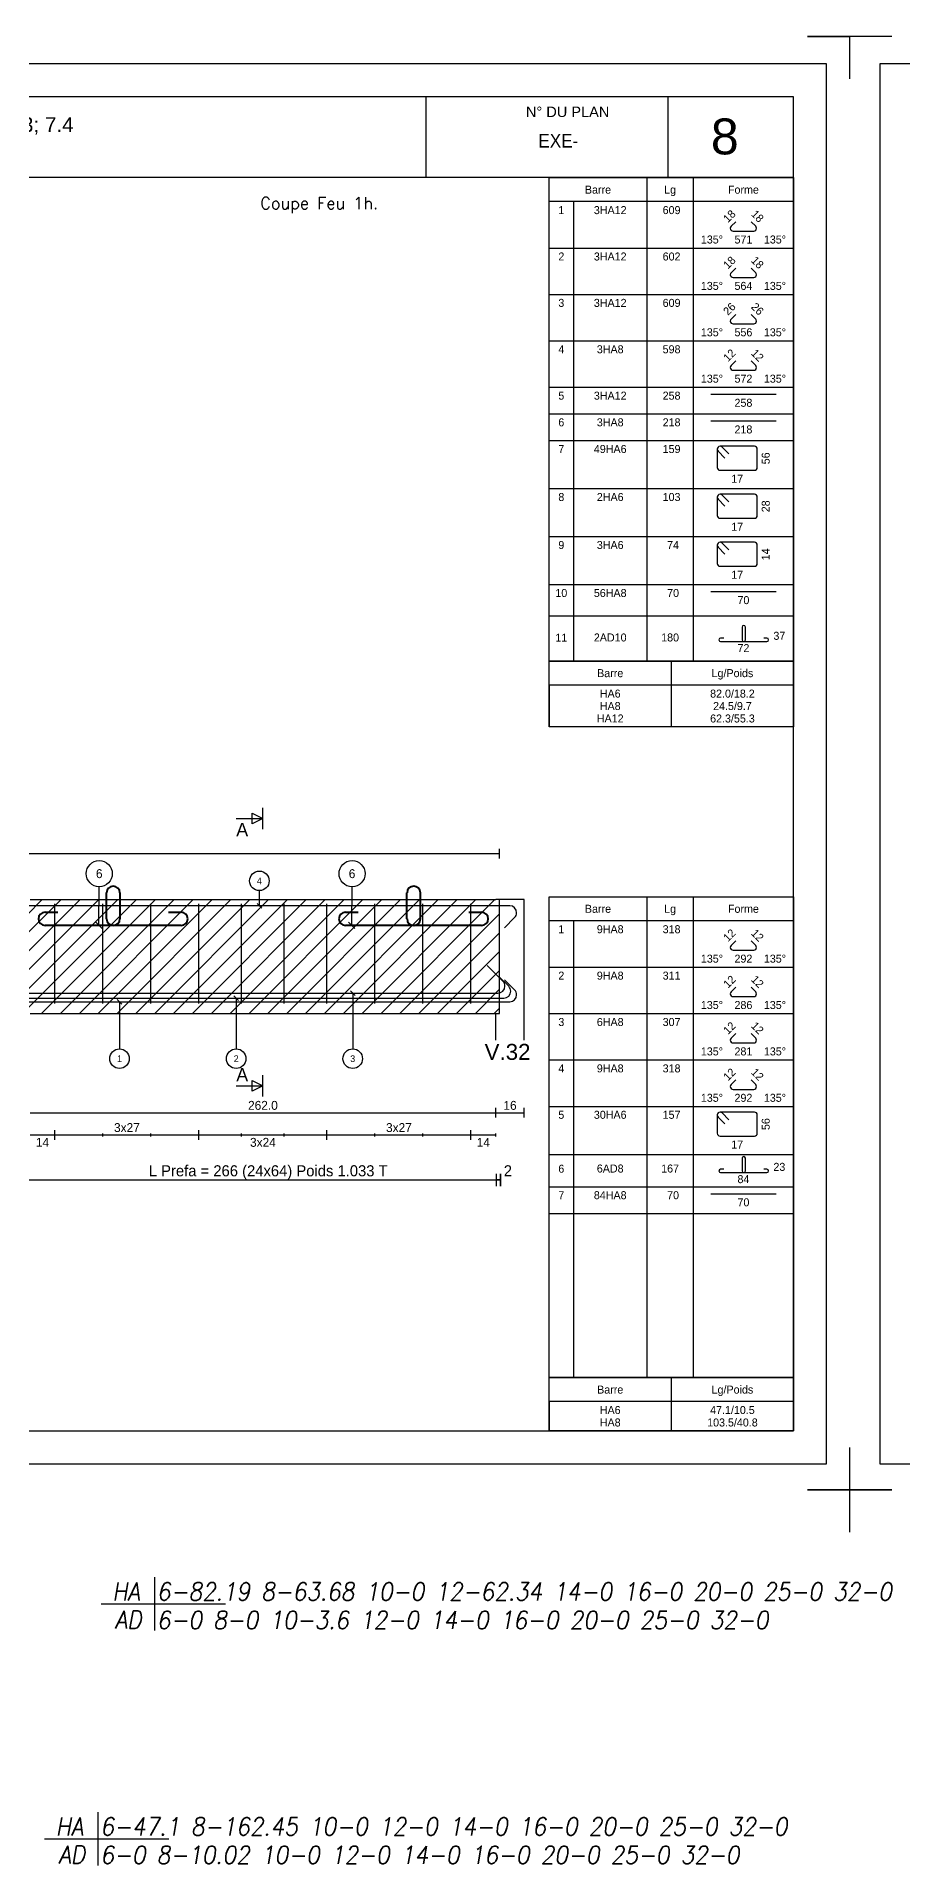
# Model space of a CAD drawing. Extents: x -12912 to 27386, y 1818 to 8189.
# Drawn here: x -2859 to -2372, y 2958 to 3986 of the extents above; entities that cross this region are included whole.
import ezdxf
from ezdxf.enums import TextEntityAlignment as Align

# ---------------------------------------------------------------- set-up
doc = ezdxf.new("R2010")
doc.units = 0
doc.header["$MEASUREMENT"] = 0
doc.linetypes.add('CONTINUE', pattern=[0])
doc.layers.get('0').update_dxf_attribs({"linetype": 'CONTINUOUS'})
for name, color, linetype in [('1', 7, 'CONTINUOUS'), ('104', 7, 'CONTINUOUS'), ('173', 7, 'CONTINUOUS'), ('5', 7, 'CONTINUOUS'), ('6', 7, 'CONTINUOUS'), ('7', 7, 'CONTINUOUS'), ('GO-CARTOUCHE', 7, 'CONTINUOUS'), ('GO-TEXTE', 9, 'CONTINUOUS'), ('PYC-HACHURE', 7, 'CONTINUOUS'), ('RDC COFFRAGE', 7, 'CONTINUOUS'), ('STR_TXT', 102, 'CONTINUOUS')]:
    doc.layers.add(name, color=color, linetype=linetype)
doc.layers.add('PYC- HACHURES', color=7, linetype='CONTINUOUS', lineweight=18)
doc.styles.add('ARIAL', font='ARIAL.TTF')
doc.styles.add('schéma', font='simplex.shx')
doc.styles.add('Tableau', font='romans.shx', dxfattribs={"width": 0.9, "oblique": 10})
doc.styles.add('TEXTEBA', font='ARIAL.TTF')

# ---------------------------------------------------------------- blocks, each defined once
blk = doc.blocks.new('A$C25E25F4E')
at = {"layer": 'RDC COFFRAGE', "color": 5, "linetype": 'CONTINUE', "lineweight": 40, "ltscale": 0.01}
for points in [[(52.3, 22.1), (52.3, 22.1)], [(48.5, 3.7), (48.5, 18.3)], [(56, 18.3), (56, 3.7)], [(10.3, 3.7), (10.3, 3.7)], [(14, 7.5), (21.1, 7.5)], [(83.4, 7.5), (90.5, 7.5)], [(94.3, 3.7), (94.3, 3.7)], [(52.3, 0), (14, 0)], [(90.5, 0), (52.3, 0)]]:
    blk.add_lwpolyline(points, dxfattribs=at)
for centre, start, end in [((52.3, 18.3), 90, 180), ((52.3, 18.3), 0, 90), ((14, 3.7), 90, 180), ((14, 3.7), 180, 270), ((52.3, 3.7), 180, 270), ((52.3, 3.7), 270, 0), ((90.5, 3.7), 0, 90), ((90.5, 3.7), 270, 0)]:
    blk.add_arc(centre, 3.75, start, end, dxfattribs=at)
blk = doc.blocks.new('Smallsp')
at = {"layer": 'STR_TXT', "linetype": 'Continuous'}
for points in [[(0, 15), (0, -15)], [(-30, 0), (40, 0)]]:
    blk.add_lwpolyline(points, dxfattribs=at)
at = {"layer": 'STR_TXT', "linetype": 'Continuous', "style": 'Tableau', "oblique": 10, "width": 0.9}
for s, p in [('HA', (-23.6, 1.9)), ('AD', (-22.2, -13.9))]:
    blk.add_text(s, height=10, dxfattribs=at).set_placement(p)
for tag, p in [('SPAD', (1.4, 1.9)), ('SPHA', (1.4, -14.1))]:
    blk.add_attdef(tag, p, '', height=10, dxfattribs=at)

msp = doc.modelspace()

# ---------------------------------------------------------------- hatches: boundary and pattern name
at = {"layer": 'PYC- HACHURES', "lineweight": 15}
h = msp.add_hatch(dxfattribs=at)
h.set_pattern_fill('ANSI31', color=104, scale=60, style=0)
h.set_pattern_definition([(45, (2287.273, 9e-13), (-5.303301, 5.303301), [])])
h.paths.add_polyline_path([(-2599.027, 3500.979), (-2601.027, 3500.979), (-2863.026, 3500.979), (-2865.026, 3500.979), (-2865.026, 3436.979), (-2863.026, 3436.979), (-2601.027, 3436.979), (-2599.027, 3436.979)])

# ---------------------------------------------------------------- linework, layer by layer
for p, q in [((-2425.797, 3986.389), (-2401.99, 3986.389)), ((-2401.99, 3986.389), (-2425.797, 3986.389)), ((-2425.797, 3986.389), (-2401.99, 3986.389)), ((-2401.99, 3986.389), (-2425.797, 3986.389)), ((-2425.797, 3986.389), (-2401.99, 3986.389)), ((-2425.797, 3986.389), (-2401.99, 3986.389)), ((-2401.99, 3986.389), (-2425.797, 3986.389)), ((-2425.797, 3986.389), (-2401.99, 3986.389)), ((-2401.99, 3986.389), (-2425.797, 3986.389)), ((-2425.797, 3986.389), (-2401.99, 3986.389)), ((-2425.797, 3986.389), (-2401.99, 3986.389)), ((-2401.99, 3986.389), (-2425.797, 3986.389)), ((-2425.797, 3986.389), (-2401.99, 3986.389)), ((-2401.99, 3986.389), (-2425.797, 3986.389)), ((-2425.797, 3986.389), (-2401.99, 3986.389)), ((-2425.797, 3986.389), (-2401.99, 3986.389)), ((-2401.99, 3986.389), (-2425.797, 3986.389)), ((-2425.797, 3986.389), (-2401.99, 3986.389)), ((-2401.99, 3986.389), (-2425.797, 3986.389)), ((-2425.797, 3986.389), (-2401.99, 3986.389)), ((-2425.797, 3986.389), (-2401.99, 3986.389)), ((-2401.99, 3986.389), (-2425.797, 3986.389)), ((-2425.797, 3986.389), (-2401.99, 3986.389)), ((-2401.99, 3986.389), (-2425.797, 3986.389)), ((-2425.797, 3986.389), (-2401.99, 3986.389)), ((-2425.797, 3986.389), (-2401.99, 3986.389)), ((-2401.99, 3986.389), (-2425.797, 3986.389)), ((-2425.797, 3986.389), (-2401.99, 3986.389)), ((-2401.99, 3986.389), (-2425.797, 3986.389)), ((-2425.797, 3986.389), (-2401.99, 3986.389)), ((-2425.797, 3986.389), (-2401.99, 3986.389)), ((-2401.99, 3986.389), (-2401.99, 3962.582)), ((-2401.99, 3986.389), (-2401.99, 3962.582)), ((-2401.99, 3986.389), (-2401.99, 3962.582)), ((-2401.99, 3986.389), (-2401.99, 3962.582)), ((-2401.99, 3986.389), (-2401.99, 3962.582)), ((-2401.99, 3986.389), (-2401.99, 3962.582)), ((-2401.99, 3986.389), (-2401.99, 3962.582)), ((-2401.99, 3986.389), (-2401.99, 3962.582)), ((-2401.99, 3986.389), (-2401.99, 3962.582)), ((-2401.99, 3986.389), (-2401.99, 3962.582)), ((-2378.183, 3986.389), (-2401.99, 3986.389)), ((-2401.99, 3986.389), (-2401.99, 3962.582)), ((-2401.99, 3192.696), (-2401.99, 3168.889)), ((-2401.99, 3192.696), (-2401.99, 3168.889)), ((-2401.99, 3192.696), (-2401.99, 3168.889)), ((-2425.797, 3168.889), (-2401.99, 3168.889)), ((-2401.99, 3168.889), (-2425.797, 3168.889)), ((-2425.797, 3168.889), (-2401.99, 3168.889)), ((-2401.99, 3168.889), (-2425.797, 3168.889)), ((-2425.797, 3168.889), (-2401.99, 3168.889)), ((-2425.797, 3168.889), (-2401.99, 3168.889)), ((-2401.99, 3168.889), (-2425.797, 3168.889)), ((-2425.797, 3168.889), (-2401.99, 3168.889)), ((-2401.99, 3168.889), (-2425.797, 3168.889)), ((-2425.797, 3168.889), (-2401.99, 3168.889)), ((-2425.797, 3168.889), (-2401.99, 3168.889)), ((-2401.99, 3168.889), (-2425.797, 3168.889)), ((-2425.797, 3168.889), (-2401.99, 3168.889)), ((-2401.99, 3168.889), (-2425.797, 3168.889)), ((-2425.797, 3168.889), (-2401.99, 3168.889)), ((-2425.797, 3168.889), (-2401.99, 3168.889)), ((-2401.99, 3168.889), (-2425.797, 3168.889)), ((-2425.797, 3168.889), (-2401.99, 3168.889)), ((-2401.99, 3168.889), (-2425.797, 3168.889)), ((-2425.797, 3168.889), (-2401.99, 3168.889)), ((-2425.797, 3168.889), (-2401.99, 3168.889)), ((-2401.99, 3168.889), (-2425.797, 3168.889)), ((-2425.797, 3168.889), (-2401.99, 3168.889)), ((-2401.99, 3168.889), (-2425.797, 3168.889)), ((-2425.797, 3168.889), (-2401.99, 3168.889)), ((-2425.797, 3168.889), (-2401.99, 3168.889)), ((-2401.99, 3168.889), (-2425.797, 3168.889)), ((-2425.797, 3168.889), (-2401.99, 3168.889)), ((-2401.99, 3168.889), (-2425.797, 3168.889)), ((-2425.797, 3168.889), (-2401.99, 3168.889)), ((-2425.797, 3168.889), (-2401.99, 3168.889)), ((-2401.99, 3168.889), (-2401.99, 3145.082)), ((-2401.99, 3168.889), (-2401.99, 3145.082)), ((-2378.183, 3168.889), (-2401.99, 3168.889)), ((-2401.99, 3168.889), (-2378.183, 3168.889)), ((-2378.183, 3168.889), (-2401.99, 3168.889)), ((-2401.99, 3168.889), (-2378.183, 3168.889)), ((-2378.183, 3168.889), (-2401.99, 3168.889)), ((-2378.183, 3168.889), (-2401.99, 3168.889)), ((-2401.99, 3168.889), (-2378.183, 3168.889)), ((-2378.183, 3168.889), (-2401.99, 3168.889)), ((-2401.99, 3168.889), (-2378.183, 3168.889)), ((-2378.183, 3168.889), (-2401.99, 3168.889)), ((-2378.183, 3168.889), (-2401.99, 3168.889)), ((-2401.99, 3168.889), (-2378.183, 3168.889)), ((-2378.183, 3168.889), (-2401.99, 3168.889)), ((-2401.99, 3168.889), (-2378.183, 3168.889)), ((-2378.183, 3168.889), (-2401.99, 3168.889)), ((-2378.183, 3168.889), (-2401.99, 3168.889)), ((-2401.99, 3168.889), (-2378.183, 3168.889)), ((-2378.183, 3168.889), (-2401.99, 3168.889)), ((-2401.99, 3168.889), (-2378.183, 3168.889)), ((-2378.183, 3168.889), (-2401.99, 3168.889)), ((-2378.183, 3168.889), (-2401.99, 3168.889)), ((-2401.99, 3168.889), (-2401.99, 3145.082)), ((-2401.99, 3168.889), (-2378.183, 3168.889)), ((-2378.183, 3168.889), (-2401.99, 3168.889)), ((-2401.99, 3168.889), (-2378.183, 3168.889)), ((-2378.183, 3168.889), (-2401.99, 3168.889)), ((-2378.183, 3168.889), (-2401.99, 3168.889)), ((-2401.99, 3168.889), (-2401.99, 3145.082)), ((-2401.99, 3168.889), (-2378.183, 3168.889)), ((-2378.183, 3168.889), (-2401.99, 3168.889)), ((-2401.99, 3168.889), (-2378.183, 3168.889)), ((-2378.183, 3168.889), (-2401.99, 3168.889)), ((-2378.183, 3168.889), (-2401.99, 3168.889)), ((-2401.99, 3168.889), (-2401.99, 3145.082)), ((-2401.99, 3168.889), (-2401.99, 3145.082)), ((-2401.99, 3168.889), (-2401.99, 3145.082)), ((-2401.99, 3168.889), (-2401.99, 3145.082)), ((-2401.99, 3168.889), (-2401.99, 3145.082)), ((-2401.99, 3168.889), (-2401.99, 3145.082)), ((-2378.183, 3168.889), (-2401.99, 3168.889))]:
    msp.add_line(p, q)
at = {"layer": '1', "color": 1}
for points in [[(-2597.069, 3455.037), (-2605.903, 3463.87)], [(-2593.769, 3452.187), (-2599.426, 3457.843)], [(-2868.23, 3448.379), (-2599.827, 3448.379)], [(-2590.469, 3450.137), (-2596.126, 3455.793)], [(-2595.927, 3452.279), (-2595.927, 3452.279)], [(-2592.627, 3449.429), (-2592.627, 3449.429)], [(-2589.327, 3447.379), (-2589.327, 3447.379)], [(-2874.83, 3443.479), (-2593.227, 3443.479)], [(-2871.53, 3445.529), (-2596.527, 3445.529)]]:
    msp.add_lwpolyline(points, dxfattribs=at)
for centre, start, end in [((-2599.827, 3452.279), 270, 0), ((-2599.827, 3452.279), 0, 45), ((-2596.527, 3449.429), 270, 0), ((-2596.527, 3449.429), 0, 45), ((-2593.227, 3447.379), 270, 0), ((-2593.227, 3447.379), 0, 45)]:
    msp.add_arc(centre, 3.9, start, end, dxfattribs=at)
at = {"layer": '104', "color": 104}
for points in [[(-2732.026, 3546.574), (-2738.026, 3543.574), (-2738.026, 3549.574), (-2732.026, 3546.574)], [(-2732.026, 3396.229), (-2738.026, 3393.229), (-2738.026, 3399.229), (-2732.026, 3396.229)]]:
    msp.add_lwpolyline(points, close=True, dxfattribs=at)
for points in [[(-2732.026, 3540.574), (-2732.026, 3552.574)], [(-2747.026, 3546.574), (-2732.026, 3546.574)], [(-2747.026, 3396.229), (-2732.026, 3396.229)], [(-2732.026, 3390.229), (-2732.026, 3402.229)]]:
    msp.add_lwpolyline(points, dxfattribs=at)
at = {"layer": '173', "color": 173}
for points in [[(-2571.056, 3907.03), (-2433.556, 3907.03), (-2433.556, 3635.077), (-2571.056, 3635.077), (-2571.056, 3907.03)], [(-2571.056, 3635.077), (-2433.556, 3635.077), (-2433.556, 3598.077), (-2571.056, 3598.077), (-2571.056, 3635.077)], [(-2571.056, 3502.535), (-2433.556, 3502.535), (-2433.556, 3232.094), (-2571.056, 3232.094), (-2571.056, 3502.535)], [(-2571.056, 3232.094), (-2433.556, 3232.094), (-2433.556, 3202.094), (-2571.056, 3202.094), (-2571.056, 3232.094)]]:
    msp.add_lwpolyline(points, close=True, dxfattribs=at)
for points in [[(-2516.056, 3907.03), (-2516.056, 3635.077)], [(-2489.931, 3907.03), (-2489.931, 3635.077)], [(-2433.556, 3598.077), (-2433.556, 3907.03)], [(-2433.556, 3893.53), (-2571.056, 3893.53)], [(-2557.306, 3893.53), (-2557.306, 3635.077)], [(-2469.119, 3878.556), (-2469.119, 3878.556)], [(-2466.053, 3882.271), (-2468.66, 3879.663)], [(-2454.827, 3879.663), (-2457.435, 3882.271)], [(-2454.369, 3878.556), (-2454.369, 3878.556)], [(-2467.553, 3876.991), (-2455.934, 3876.991)], [(-2571.056, 3867.438), (-2433.556, 3867.438)], [(-2469.119, 3852.464), (-2469.119, 3852.464)], [(-2466.053, 3856.179), (-2468.66, 3853.571)], [(-2467.553, 3850.899), (-2455.934, 3850.899)], [(-2454.827, 3853.571), (-2457.435, 3856.179)], [(-2454.369, 3852.464), (-2454.369, 3852.464)], [(-2571.056, 3841.346), (-2433.556, 3841.346)], [(-2466.053, 3830.086), (-2468.66, 3827.479)], [(-2454.827, 3827.479), (-2457.435, 3830.086)], [(-2469.119, 3826.372), (-2469.119, 3826.372)], [(-2467.553, 3824.806), (-2455.934, 3824.806)], [(-2454.369, 3826.372), (-2454.369, 3826.372)], [(-2571.056, 3815.253), (-2433.556, 3815.253)], [(-2469.119, 3800.28), (-2469.119, 3800.28)], [(-2466.053, 3803.994), (-2468.66, 3801.387)], [(-2467.553, 3798.714), (-2455.934, 3798.714)], [(-2454.827, 3801.387), (-2457.435, 3803.994)], [(-2454.369, 3800.28), (-2454.369, 3800.28)], [(-2571.056, 3789.161), (-2433.556, 3789.161)], [(-2480.065, 3785.161), (-2443.422, 3785.161)], [(-2571.056, 3774.161), (-2433.556, 3774.161)], [(-2480.065, 3770.161), (-2443.422, 3770.161)], [(-2571.056, 3759.161), (-2433.556, 3759.161)], [(-2474.899, 3755.911), (-2474.899, 3755.911)], [(-2455.589, 3755.911), (-2474.899, 3755.911)], [(-2469.935, 3751.618), (-2473.753, 3755.436)], [(-2476.519, 3754.291), (-2476.519, 3744.031)], [(-2476.519, 3754.291), (-2476.519, 3754.291)], [(-2476.044, 3753.145), (-2472.226, 3749.327)], [(-2453.969, 3744.031), (-2453.969, 3754.291)], [(-2474.899, 3742.411), (-2455.589, 3742.411)], [(-2571.056, 3732.161), (-2433.556, 3732.161)], [(-2476.519, 3727.291), (-2476.519, 3717.031)], [(-2476.519, 3727.291), (-2476.519, 3727.291)], [(-2476.044, 3726.145), (-2472.226, 3722.327)], [(-2474.899, 3728.911), (-2474.899, 3728.911)], [(-2455.589, 3728.911), (-2474.899, 3728.911)], [(-2469.935, 3724.618), (-2473.753, 3728.436)], [(-2453.969, 3717.031), (-2453.969, 3727.291)], [(-2474.899, 3715.411), (-2455.589, 3715.411)], [(-2571.056, 3705.161), (-2433.556, 3705.161)], [(-2476.519, 3700.291), (-2476.519, 3690.031)], [(-2476.519, 3700.291), (-2476.519, 3700.291)], [(-2476.044, 3699.145), (-2472.226, 3695.327)], [(-2474.899, 3701.911), (-2474.899, 3701.911)], [(-2455.589, 3701.911), (-2474.899, 3701.911)], [(-2469.935, 3697.618), (-2473.753, 3701.436)], [(-2453.969, 3690.031), (-2453.969, 3700.291)], [(-2474.899, 3688.411), (-2455.589, 3688.411)], [(-2571.056, 3678.161), (-2433.556, 3678.161)], [(-2480.065, 3674.161), (-2443.422, 3674.161)], [(-2571.056, 3660.649), (-2433.556, 3660.649)], [(-2462.504, 3654.203), (-2462.504, 3647.064)], [(-2460.63, 3647.064), (-2460.63, 3654.203)], [(-2475.567, 3647.064), (-2475.567, 3647.064)], [(-2472.858, 3648.001), (-2474.63, 3648.001)], [(-2474.63, 3646.127), (-2461.567, 3646.127)], [(-2461.567, 3646.127), (-2448.504, 3646.127)], [(-2448.504, 3648.001), (-2450.276, 3648.001)], [(-2447.567, 3647.064), (-2447.567, 3647.064)], [(-2502.306, 3635.077), (-2502.306, 3598.077)], [(-2433.556, 3621.577), (-2571.056, 3621.577)], [(-2571.056, 3621.577), (-2571.056, 3598.077)], [(-2849.026, 3442.479), (-2849.026, 3498.479)], [(-2822.026, 3442.479), (-2822.026, 3498.479)], [(-2795.026, 3442.479), (-2795.026, 3498.479)], [(-2768.026, 3442.479), (-2768.026, 3498.479)], [(-2744.026, 3442.479), (-2744.026, 3498.479)], [(-2720.027, 3442.479), (-2720.027, 3498.479)], [(-2696.027, 3442.479), (-2696.027, 3498.479)], [(-2669.027, 3442.479), (-2669.027, 3498.479)], [(-2642.027, 3442.479), (-2642.027, 3498.479)], [(-2615.027, 3442.479), (-2615.027, 3498.479)], [(-2516.056, 3502.535), (-2516.056, 3232.094)], [(-2489.931, 3502.535), (-2489.931, 3232.094)], [(-2593.227, 3497.479), (-2874.83, 3497.479)], [(-2596.126, 3485.164), (-2590.469, 3490.821)], [(-2589.327, 3493.579), (-2589.327, 3493.579)], [(-2433.556, 3489.035), (-2571.056, 3489.035)], [(-2557.306, 3489.035), (-2557.306, 3232.094)], [(-2466.053, 3477.776), (-2468.66, 3475.169)], [(-2454.827, 3475.169), (-2457.435, 3477.776)], [(-2469.119, 3474.062), (-2469.119, 3474.062)], [(-2467.553, 3472.496), (-2455.934, 3472.496)], [(-2454.369, 3474.062), (-2454.369, 3474.062)], [(-2571.056, 3462.943), (-2433.556, 3462.943)], [(-2469.119, 3447.969), (-2469.119, 3447.969)], [(-2466.053, 3451.684), (-2468.66, 3449.076)], [(-2467.553, 3446.404), (-2455.934, 3446.404)], [(-2454.827, 3449.076), (-2457.435, 3451.684)], [(-2454.369, 3447.969), (-2454.369, 3447.969)], [(-2571.056, 3436.851), (-2433.556, 3436.851)], [(-2466.053, 3425.592), (-2468.66, 3422.984)], [(-2454.827, 3422.984), (-2457.435, 3425.592)], [(-2469.119, 3421.877), (-2469.119, 3421.877)], [(-2467.553, 3420.312), (-2455.934, 3420.312)], [(-2454.369, 3421.877), (-2454.369, 3421.877)], [(-2571.056, 3410.759), (-2433.556, 3410.759)], [(-2469.119, 3395.785), (-2469.119, 3395.785)], [(-2466.053, 3399.499), (-2468.66, 3396.892)], [(-2454.827, 3396.892), (-2457.435, 3399.499)], [(-2454.369, 3395.785), (-2454.369, 3395.785)], [(-2571.056, 3384.666), (-2433.556, 3384.666)], [(-2467.553, 3394.219), (-2455.934, 3394.219)], [(-2476.519, 3379.796), (-2476.519, 3369.536)], [(-2476.519, 3379.796), (-2476.519, 3379.796)], [(-2476.044, 3378.651), (-2472.226, 3374.832)], [(-2474.899, 3381.416), (-2474.899, 3381.416)], [(-2455.589, 3381.416), (-2474.899, 3381.416)], [(-2469.935, 3377.123), (-2473.753, 3380.942)], [(-2453.969, 3369.536), (-2453.969, 3379.796)], [(-2474.899, 3367.916), (-2455.589, 3367.916)], [(-2571.056, 3357.666), (-2433.556, 3357.666)], [(-2571.056, 3357.666), (-2433.556, 3357.666)], [(-2571.056, 3357.666), (-2433.556, 3357.666)], [(-2571.056, 3357.666), (-2433.556, 3357.666)], [(-2571.056, 3357.666), (-2433.556, 3357.666)], [(-2571.056, 3357.666), (-2433.556, 3357.666)], [(-2462.504, 3355.494), (-2462.504, 3348.355)], [(-2460.63, 3348.355), (-2460.63, 3355.494)], [(-2475.567, 3348.355), (-2475.567, 3348.355)], [(-2472.858, 3349.292), (-2474.63, 3349.292)], [(-2474.63, 3347.418), (-2461.567, 3347.418)], [(-2461.567, 3347.418), (-2448.504, 3347.418)], [(-2448.504, 3349.292), (-2450.276, 3349.292)], [(-2447.567, 3348.355), (-2447.567, 3348.355)], [(-2571.056, 3339.436), (-2433.556, 3339.436)], [(-2571.056, 3339.436), (-2433.556, 3339.436)], [(-2571.056, 3339.436), (-2433.556, 3339.436)], [(-2571.056, 3339.436), (-2433.556, 3339.436)], [(-2571.056, 3339.436), (-2433.556, 3339.436)], [(-2571.056, 3339.436), (-2433.556, 3339.436)], [(-2480.065, 3335.436), (-2443.422, 3335.436)], [(-2571.056, 3324.436), (-2433.556, 3324.436)], [(-2502.306, 3232.094), (-2502.306, 3202.094)], [(-2433.556, 3218.594), (-2571.056, 3218.594)], [(-2571.056, 3218.594), (-2571.056, 3202.094)]]:
    msp.add_lwpolyline(points, dxfattribs=at)
for centre, radius, start, end in [((-2467.553, 3878.556), 1.566, 135, 180), ((-2467.553, 3878.556), 1.566, 180, 270), ((-2455.934, 3878.556), 1.566, 270, 0), ((-2455.934, 3878.556), 1.566, 0, 45), ((-2467.553, 3852.464), 1.566, 135, 180), ((-2467.553, 3852.464), 1.566, 180, 270), ((-2455.934, 3852.464), 1.566, 270, 0), ((-2455.934, 3852.464), 1.566, 0, 45), ((-2467.553, 3826.372), 1.566, 135, 180), ((-2455.934, 3826.372), 1.566, 0, 45), ((-2467.553, 3826.372), 1.566, 180, 270), ((-2455.934, 3826.372), 1.566, 270, 0), ((-2467.553, 3800.28), 1.566, 135, 180), ((-2467.553, 3800.28), 1.566, 180, 270), ((-2455.934, 3800.28), 1.566, 270, 0), ((-2455.934, 3800.28), 1.566, 0, 45), ((-2474.899, 3754.291), 1.62, 90, 180), ((-2474.899, 3754.291), 1.62, 45, 90), ((-2455.589, 3754.291), 1.62, 0, 90), ((-2474.899, 3754.291), 1.62, 180, 225), ((-2474.899, 3744.031), 1.62, 180, 270), ((-2455.589, 3744.031), 1.62, 270, 0), ((-2474.899, 3727.291), 1.62, 90, 180), ((-2474.899, 3727.291), 1.62, 180, 225), ((-2474.899, 3727.291), 1.62, 45, 90), ((-2455.589, 3727.291), 1.62, 0, 90), ((-2474.899, 3717.031), 1.62, 180, 270), ((-2455.589, 3717.031), 1.62, 270, 0), ((-2474.899, 3700.291), 1.62, 90, 180), ((-2474.899, 3700.291), 1.62, 180, 225), ((-2474.899, 3700.291), 1.62, 45, 90), ((-2455.589, 3700.291), 1.62, 0, 90), ((-2474.899, 3690.031), 1.62, 180, 270), ((-2455.589, 3690.031), 1.62, 270, 0), ((-2461.567, 3654.203), 0.937, 90, 180), ((-2461.567, 3654.203), 0.937, 0, 90), ((-2474.63, 3647.064), 0.937, 90, 180), ((-2474.63, 3647.064), 0.937, 180, 270), ((-2461.567, 3647.064), 0.937, 180, 270), ((-2461.567, 3647.064), 0.937, 270, 0), ((-2448.504, 3647.064), 0.937, 0, 90), ((-2448.504, 3647.064), 0.937, 270, 0), ((-2593.227, 3493.579), 3.9, 0, 90), ((-2593.227, 3493.579), 3.9, 315, 0), ((-2467.553, 3474.062), 1.566, 135, 180), ((-2467.553, 3474.062), 1.566, 180, 270), ((-2455.934, 3474.062), 1.566, 270, 0), ((-2455.934, 3474.062), 1.566, 0, 45), ((-2467.553, 3447.969), 1.566, 135, 180), ((-2467.553, 3447.969), 1.566, 180, 270), ((-2455.934, 3447.969), 1.566, 270, 0), ((-2455.934, 3447.969), 1.566, 0, 45), ((-2467.553, 3421.877), 1.566, 135, 180), ((-2467.553, 3421.877), 1.566, 180, 270), ((-2455.934, 3421.877), 1.566, 270, 0), ((-2455.934, 3421.877), 1.566, 0, 45), ((-2467.553, 3395.785), 1.566, 135, 180), ((-2467.553, 3395.785), 1.566, 180, 270), ((-2455.934, 3395.785), 1.566, 270, 0), ((-2455.934, 3395.785), 1.566, 0, 45), ((-2474.899, 3379.796), 1.62, 90, 180), ((-2474.899, 3379.796), 1.62, 180, 225), ((-2474.899, 3379.796), 1.62, 45, 90), ((-2455.589, 3379.796), 1.62, 0, 90), ((-2474.899, 3369.536), 1.62, 180, 270), ((-2455.589, 3369.536), 1.62, 270, 0), ((-2461.567, 3355.494), 0.937, 90, 180), ((-2461.567, 3355.494), 0.937, 0, 90), ((-2474.63, 3348.355), 0.937, 90, 180), ((-2474.63, 3348.355), 0.937, 180, 270), ((-2461.567, 3348.355), 0.937, 180, 270), ((-2461.567, 3348.355), 0.937, 270, 0), ((-2448.504, 3348.355), 0.937, 0, 90), ((-2448.504, 3348.355), 0.937, 270, 0)]:
    msp.add_arc(centre, radius, start, end, dxfattribs=at)
at = {"layer": '5', "color": 5}
msp.add_line((-3425.026, 3526.824), (-2599.027, 3526.824), dxfattribs=at)
for points in [[(-2599.027, 3524.074), (-2599.027, 3529.574)], [(-2863.026, 3381.062), (-2601.027, 3381.062)], [(-2601.027, 3378.312), (-2601.027, 3383.812)], [(-2601.027, 3381.062), (-2585.027, 3381.062)], [(-2585.027, 3378.312), (-2585.027, 3383.812)], [(-2863.026, 3368.562), (-2849.026, 3368.562)], [(-2849.026, 3365.812), (-2849.026, 3371.312)], [(-2849.026, 3367.646), (-2849.026, 3369.479)], [(-2849.026, 3368.562), (-2822.026, 3368.562)], [(-2849.026, 3368.562), (-2768.026, 3368.562)], [(-2822.026, 3367.646), (-2822.026, 3369.479)], [(-2822.026, 3368.562), (-2795.026, 3368.562)], [(-2795.026, 3367.646), (-2795.026, 3369.479)], [(-2795.026, 3368.562), (-2768.026, 3368.562)], [(-2768.026, 3365.812), (-2768.026, 3371.312)], [(-2768.026, 3367.646), (-2768.026, 3369.479)], [(-2768.026, 3368.562), (-2744.026, 3368.562)], [(-2768.026, 3368.562), (-2696.027, 3368.562)], [(-2744.026, 3367.646), (-2744.026, 3369.479)], [(-2744.026, 3368.562), (-2720.027, 3368.562)], [(-2720.027, 3367.646), (-2720.027, 3369.479)], [(-2720.027, 3368.562), (-2696.027, 3368.562)], [(-2696.027, 3365.812), (-2696.027, 3371.312)], [(-2696.027, 3367.646), (-2696.027, 3369.479)], [(-2696.027, 3368.562), (-2669.027, 3368.562)], [(-2696.027, 3368.562), (-2615.027, 3368.562)], [(-2669.027, 3367.646), (-2669.027, 3369.479)], [(-2669.027, 3368.562), (-2642.027, 3368.562)], [(-2642.027, 3367.646), (-2642.027, 3369.479)], [(-2642.027, 3368.562), (-2615.027, 3368.562)], [(-2615.027, 3365.812), (-2615.027, 3371.312)], [(-2615.027, 3367.646), (-2615.027, 3369.479)], [(-2615.027, 3368.562), (-2601.027, 3368.562)], [(-2601.027, 3367.646), (-2601.027, 3369.479)]]:
    msp.add_lwpolyline(points, dxfattribs=at)
at = {"layer": '6', "color": 6}
for points in [[(-2824.278, 3486.428), (-2824.128, 3508.213)], [(-2682.062, 3486.428), (-2681.913, 3508.213)], [(-2735.354, 3498.805), (-2732.702, 3496.153)], [(-2734.028, 3497.479), (-2734.028, 3505.979)], [(-2822.51, 3484.661), (-2826.046, 3488.196)], [(-2680.312, 3484.661), (-2683.848, 3488.196)], [(-2745.736, 3444.203), (-2748.388, 3446.855)], [(-2680.186, 3447.053), (-2682.838, 3449.705)], [(-2681.512, 3448.379), (-2681.512, 3416.979)], [(-2811.381, 3442.153), (-2814.032, 3444.805)], [(-2812.706, 3443.479), (-2812.706, 3416.979)], [(-2747.062, 3445.529), (-2747.062, 3416.979)]]:
    msp.add_lwpolyline(points, dxfattribs=at)
for centre, radius in [((-2824.106, 3515.546), 7.333), ((-2681.89, 3515.546), 7.333), ((-2734.028, 3511.479), 5.5), ((-2812.706, 3411.479), 5.5), ((-2747.062, 3411.479), 5.5), ((-2681.512, 3411.479), 5.5)]:
    msp.add_circle(centre, radius, dxfattribs=at)
at = {"layer": '7', "color": 7}
for points in [[(-2863.026, 3500.979), (-2601.027, 3500.979)], [(-2585.027, 3500.979), (-2601.027, 3500.979)], [(-2585.027, 3500.979), (-2593.027, 3500.979)], [(-2585.027, 3421.979), (-2585.027, 3500.979)], [(-2863.026, 3436.979), (-2601.027, 3436.979)], [(-2601.027, 3421.979), (-2601.027, 3436.979)], [(-2585.027, 3421.979), (-2585.027, 3436.979)]]:
    msp.add_lwpolyline(points, dxfattribs=at)
at = {"layer": '7', "color": 7, "linetype": 'Continuous'}
msp.add_lwpolyline([(-2601.027, 3436.979), (-2599.027, 3436.979), (-2599.027, 3500.979)], dxfattribs=at)
at = {"layer": 'GO-CARTOUCHE', "linetype": 'Continuous'}
for points in [[(-2414.997, 3183.536), (-2414.997, 3971.036), (-3528.634, 3971.036), (-3528.634, 3183.536)], [(-1271.361, 3183.536), (-1271.361, 3971.036), (-2384.997, 3971.036), (-2384.997, 3183.536)], [(-2433.556, 3202.094), (-2433.556, 3952.477), (-3510.075, 3952.477), (-3510.075, 3202.094)]]:
    msp.add_lwpolyline(points, close=True, dxfattribs=at)
at = {"layer": 'GO-TEXTE', "color": 7}
for points in [[(-2640.359, 3952.477), (-2640.359, 3907.03)], [(-2504.3, 3952.477), (-2504.3, 3907.03)], [(-2433.556, 3907.03), (-3510.075, 3907.03)]]:
    msp.add_lwpolyline(points, dxfattribs=at)
at = {"layer": 'PYC-HACHURE'}
for points in [[(-2865.515, 3343.268), (-2598.406, 3343.268)], [(-2600.895, 3346.69), (-2600.895, 3339.846)], [(-2598.406, 3343.268), (-2600.895, 3343.268)], [(-2598.406, 3339.846), (-2598.406, 3346.69)], [(-2598.406, 3346.69), (-2598.406, 3339.846)]]:
    msp.add_lwpolyline(points, dxfattribs=at)

# ---------------------------------------------------------------- block references
at = {"layer": '7', "color": 7, "linetype": 'Continuous'}
for p in [(-2868.537, 3486.428), (-2699.531, 3486.428)]:
    msp.add_blockref('A$C25E25F4E', p, dxfattribs=at)
at = {"layer": 'STR_TXT', "linetype": 'Continuous'}
for p, values in [((-2793.086, 3104.841), {'SPHA': '6-0 8-0 10-3.6 12-0 14-0 16-0 20-0 25-0 32-0 ', 'SPAD': '6-82.19 8-63.68 10-0 12-62.34 14-0 16-0 20-0 25-0 32-0 '}), ((-2824.869, 2972.694), {'SPHA': '6-0 8-10.02 10-0 12-0 14-0 16-0 20-0 25-0 32-0 ', 'SPAD': '6-47.1 8-162.45 10-0 12-0 14-0 16-0 20-0 25-0 32-0 '})]:
    msp.add_blockref('Smallsp', p, dxfattribs=at).add_auto_attribs(values)

# ---------------------------------------------------------------- texts
at = {"style": 'schéma'}
msp.add_text('Coupe Feu 1h.', height=6.666, dxfattribs=at).set_placement((-2700.375, 3892.658), align=Align.MIDDLE_CENTER)
at = {"style": 'ARIAL'}
msp.add_text('V.32', height=8.9847, dxfattribs=at).set_placement((-2607.336, 3419.795), align=Align.TOP_LEFT)
at = {"layer": '104', "color": 104}
msp.add_text('A', height=7.5, dxfattribs=at).set_placement((-2747.026, 3544.099), align=Align.TOP_LEFT)
msp.add_text('A', height=7.5, dxfattribs=at).set_placement((-2747.026, 3398.703))
at = {"layer": '173', "color": 173}
for s, p in [('Barre', (-2543.556, 3900.28)), ('Lg', (-2502.994, 3900.28)), ('Forme', (-2461.744, 3900.28)), ('Barre', (-2536.681, 3628.327)), ('Lg/Poids', (-2467.931, 3628.327)), ('Barre', (-2543.556, 3495.785)), ('Lg', (-2502.994, 3495.785)), ('Forme', (-2461.744, 3495.785)), ('Barre', (-2536.681, 3225.344)), ('Lg/Poids', (-2467.931, 3225.344))]:
    msp.add_text(s, height=4.5, dxfattribs=at).set_placement(p, align=Align.MIDDLE_CENTER)
for s, p in [('1', (-2564.181, 3891.03)), ('3HA12', (-2536.681, 3891.03)), (' 609', (-2502.994, 3891.03)), ('571', (-2461.744, 3874.491)), ('2', (-2564.181, 3864.938)), ('3HA12', (-2536.681, 3864.938)), (' 602', (-2502.994, 3864.938)), ('564', (-2461.744, 3848.399)), ('3', (-2564.181, 3838.846)), ('3HA12', (-2536.681, 3838.846)), (' 609', (-2502.994, 3838.846)), ('556', (-2461.744, 3822.306)), ('4', (-2564.181, 3812.753)), ('3HA8', (-2536.681, 3812.753)), (' 598', (-2502.994, 3812.753)), ('572', (-2461.744, 3796.214)), ('5', (-2564.181, 3786.661)), ('3HA12', (-2536.681, 3786.661)), (' 258', (-2502.994, 3786.661)), ('258', (-2461.744, 3782.661)), ('6', (-2564.181, 3771.661)), ('3HA8', (-2536.681, 3771.661)), (' 218', (-2502.994, 3771.661)), ('218', (-2461.744, 3767.661)), ('7', (-2564.181, 3756.661)), ('49HA6', (-2536.681, 3756.661)), (' 159', (-2502.994, 3756.661)), ('17', (-2465.244, 3739.911)), ('8', (-2564.181, 3729.661)), ('2HA6', (-2536.681, 3729.661)), (' 103', (-2502.994, 3729.661)), ('17', (-2465.244, 3712.911)), ('9', (-2564.181, 3702.661)), ('3HA6', (-2536.681, 3702.661)), ('  74', (-2502.994, 3702.661)), ('17', (-2465.244, 3685.911)), ('10', (-2564.181, 3675.661)), ('56HA8', (-2536.681, 3675.661)), ('  70', (-2502.994, 3675.661)), ('70', (-2461.744, 3671.661)), ('11', (-2564.181, 3650.537)), ('2AD10', (-2536.681, 3650.646)), ('180', (-2502.994, 3650.646)), ('72', (-2461.744, 3644.668)), ('37', (-2441.536, 3651.583)), ('HA6', (-2536.681, 3619.077)), ('HA8', (-2536.681, 3612.077)), ('82.0/18.2', (-2467.931, 3619.077)), ('24.5/9.7', (-2467.931, 3612.077)), ('HA12', (-2536.681, 3605.077)), ('62.3/55.3', (-2467.931, 3605.077)), ('1', (-2564.181, 3486.535)), ('9HA8', (-2536.681, 3486.535)), (' 318', (-2502.994, 3486.535)), ('292', (-2461.744, 3469.996)), ('2', (-2564.181, 3460.443)), ('9HA8', (-2536.681, 3460.443)), (' 311', (-2502.994, 3460.443)), ('286', (-2461.744, 3443.904)), ('3', (-2564.181, 3434.351)), ('6HA8', (-2536.681, 3434.351)), (' 307', (-2502.994, 3434.351)), ('281', (-2461.744, 3417.812)), ('4', (-2564.181, 3408.259)), ('9HA8', (-2536.681, 3408.259)), (' 318', (-2502.994, 3408.259)), ('292', (-2461.744, 3391.719)), ('5', (-2564.181, 3382.166)), ('30HA6', (-2536.681, 3382.166)), (' 157', (-2502.994, 3382.166)), ('17', (-2465.244, 3365.416)), ('6', (-2564.181, 3351.828)), ('6AD8', (-2536.681, 3351.936)), ('167', (-2502.994, 3351.936)), ('84', (-2461.744, 3345.959)), ('23', (-2441.536, 3352.874)), ('7', (-2564.181, 3336.936)), ('84HA8', (-2536.681, 3336.936)), ('  70', (-2502.994, 3336.936)), ('70', (-2461.744, 3332.936)), ('HA6', (-2536.681, 3216.094)), ('47.1/10.5', (-2467.931, 3216.094)), ('HA8', (-2536.681, 3209.094)), ('103.5/40.8', (-2467.931, 3209.094))]:
    msp.add_text(s, height=4.5, dxfattribs=at).set_placement(p, align=Align.TOP_CENTER)
for s, p in [('18', (-2470.428, 3881.431)), ('18', (-2470.428, 3855.339)), ('26', (-2470.428, 3829.247)), ('12', (-2470.428, 3803.154)), ('12', (-2470.428, 3476.936)), ('12', (-2470.428, 3450.844)), ('12', (-2470.428, 3424.752)), ('12', (-2470.428, 3398.66))]:
    msp.add_text(s, height=4.5, rotation=45, dxfattribs=at).set_placement(p)
for s, p in [('18', (-2453.059, 3881.431)), ('18', (-2453.059, 3855.339)), ('26', (-2453.059, 3829.247)), ('12', (-2453.059, 3803.154)), ('12', (-2453.059, 3476.936)), ('12', (-2453.059, 3450.844)), ('12', (-2453.059, 3424.752)), ('12', (-2453.059, 3398.66))]:
    msp.add_text(s, height=4.5, rotation=315, dxfattribs=at).set_placement(p, align=Align.RIGHT)
for p in [(-2473.244, 3874.491), (-2473.244, 3848.399), (-2473.244, 3822.306), (-2473.244, 3796.214), (-2473.244, 3469.996), (-2473.244, 3443.904), (-2473.244, 3417.812), (-2473.244, 3391.719)]:
    msp.add_text('135°', height=4.5, dxfattribs=at).set_placement(p, align=Align.TOP_RIGHT)
for p in [(-2450.244, 3874.491), (-2450.244, 3848.399), (-2450.244, 3822.306), (-2450.244, 3796.214), (-2450.244, 3469.996), (-2450.244, 3443.904), (-2450.244, 3417.812), (-2450.244, 3391.719)]:
    msp.add_text('135°', height=4.5, dxfattribs=at).set_placement(p, align=Align.TOP_LEFT)
for s, p in [('56', (-2451.469, 3749.161)), ('28', (-2451.469, 3722.161)), ('14', (-2451.469, 3695.161)), ('56', (-2451.469, 3374.666))]:
    msp.add_text(s, height=4.5, rotation=90, dxfattribs=at).set_placement(p, align=Align.TOP_CENTER)
at = {"layer": '5', "color": 5}
for s, p in [('262.0', (-2732.026, 3382.712)), ('16', (-2593.027, 3382.712)), ('3x27', (-2808.526, 3370.212)), ('3x27', (-2655.527, 3370.212))]:
    msp.add_text(s, height=5, dxfattribs=at).set_placement(p, align=Align.CENTER)
for s, p in [('14', (-2856.026, 3366.913)), ('3x24', (-2732.026, 3366.913)), ('14', (-2608.027, 3366.913))]:
    msp.add_text(s, height=5, dxfattribs=at).set_placement(p, align=Align.TOP_CENTER)
at = {"layer": '6', "color": 6}
for s, height, p in [('6', 5, (-2824.106, 3515.546)), ('4', 3.75, (-2734.028, 3511.479)), ('6', 5, (-2681.89, 3515.546)), ('1', 3.75, (-2812.706, 3411.479)), ('2', 3.75, (-2747.062, 3411.479)), ('3', 3.75, (-2681.512, 3411.479))]:
    msp.add_text(s, height=height, dxfattribs=at).set_placement(p, align=Align.MIDDLE_CENTER)
at = {"layer": 'GO-CARTOUCHE', "color": 2, "style": 'TEXTEBA'}
msp.add_text('8', height=20.199, dxfattribs=at).set_placement((-2480.08, 3920.129))
at = {"layer": 'GO-CARTOUCHE', "color": 2, "style": 'TEXTEBA', "width": 0.9}
msp.add_text('EXE-', height=7.6364, dxfattribs=at).set_placement((-2565.857, 3923.962), align=Align.CENTER)
at = {"layer": 'GO-TEXTE', "color": 2, "style": 'TEXTEBA'}
msp.add_text('Poutres 7.1; 7.2; 7.3; 7.4', height=8.33139, dxfattribs=at).set_placement((-2965.93, 3932.703))
at = {"layer": 'GO-TEXTE', "style": 'TEXTEBA'}
msp.add_text('N° DU PLAN', height=5.8564, dxfattribs=at).set_placement((-2560.633, 3941.134), align=Align.CENTER)
at = {"layer": 'PYC-HACHURE'}
for s, height, p in [('L Prefa = 266 (24x64) Poids 1.033 T', 6.22222, (-2729.054, 3345.303)), ('2', 6.222, (-2594.226, 3345.303))]:
    msp.add_text(s, height=height, dxfattribs=at).set_placement(p, align=Align.CENTER)

doc.saveas('drawing.dxf')
